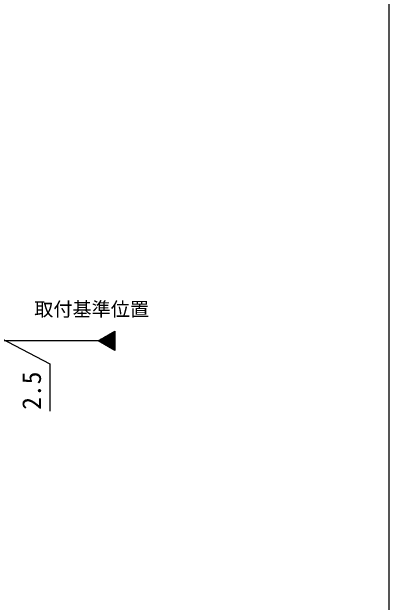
# Model space of a CAD drawing. Units: millimetres, scale not verified. Extents: x -525 to 525, y -783 to 779.
# Drawn here: x 347.6 to 525, y -510.6 to -232.9 of the extents above; entities that cross this region are included whole.
import ezdxf
from ezdxf.enums import TextEntityAlignment as Align

# ---------------------------------------------------------------- set-up
doc = ezdxf.new("R2010")
doc.units = ezdxf.units.MM
doc.header["$LTSCALE"] = 4
for name, color, linetype in [('0-2_USER1', 3, 'Continuous'), ('0-5_YKK_12', 2, 'Continuous'), ('0-8_YKK_D', 6, 'Continuous'), ('0-9_YKK_ZWAK', 7, 'Continuous')]:
    doc.layers.add(name, color=color, linetype=linetype)
doc.styles.add('ＭＳ ゴシック', font='')
doc.styles.get('ＭＳ ゴシック').set_extended_font_data('MS Gothic')

msp = doc.modelspace()

# ---------------------------------------------------------------- linework, layer by layer
at = {"layer": '0-5_YKK_12'}
for p, q in [((388.952, -388.109), (391.285, -385.776)), ((389.4, -388.368), (392.958, -384.81)), ((389.849, -388.627), (394.632, -383.844)), ((390.297, -388.886), (395.973, -383.21)), ((390.745, -389.145), (395.973, -383.917)), ((391.193, -389.404), (395.973, -384.624)), ((391.642, -389.662), (395.973, -385.331)), ((388.098, -387.616), (139.619, -387.616)), ((388.504, -387.851), (389.612, -386.742)), ((392.09, -389.921), (395.973, -386.038)), ((392.538, -390.18), (395.973, -386.745)), ((392.987, -390.439), (395.973, -387.453)), ((393.435, -390.698), (395.973, -388.16)), ((393.883, -390.956), (395.973, -388.867)), ((394.331, -391.215), (395.973, -389.574)), ((394.78, -391.474), (395.973, -390.281)), ((395.228, -391.733), (395.973, -390.988)), ((395.676, -391.992), (395.973, -391.695))]:
    msp.add_line(p, q, dxfattribs=at)
msp.add_lwpolyline([(395.973, -392.163), (388.098, -387.616), (395.973, -383.07)], close=True, dxfattribs=at)
at = {"layer": '0-8_YKK_D'}
msp.add_lwpolyline([(342.329, -386.367), (365.404, -398.444), (365.404, -420.672)], dxfattribs=at)
at = {"layer": '0-9_YKK_ZWAK'}
msp.add_lwpolyline([(-525, -782.9), (525, -782.9), (525, 747.1)], dxfattribs=at)

# ---------------------------------------------------------------- texts
at = {"layer": '0-2_USER1', "style": 'ＭＳ ゴシック'}
msp.add_text('取付基準位置', height=6.598, dxfattribs=at).set_placement((358.091, -378.045), align=Align.BOTTOM_LEFT)
at = {"layer": '0-8_YKK_D', "style": 'ＭＳ ゴシック'}
msp.add_text('2.5', height=8.798, rotation=90, dxfattribs=at).set_placement((363.904, -420.058), align=Align.BOTTOM_LEFT)

doc.saveas('drawing.dxf')
